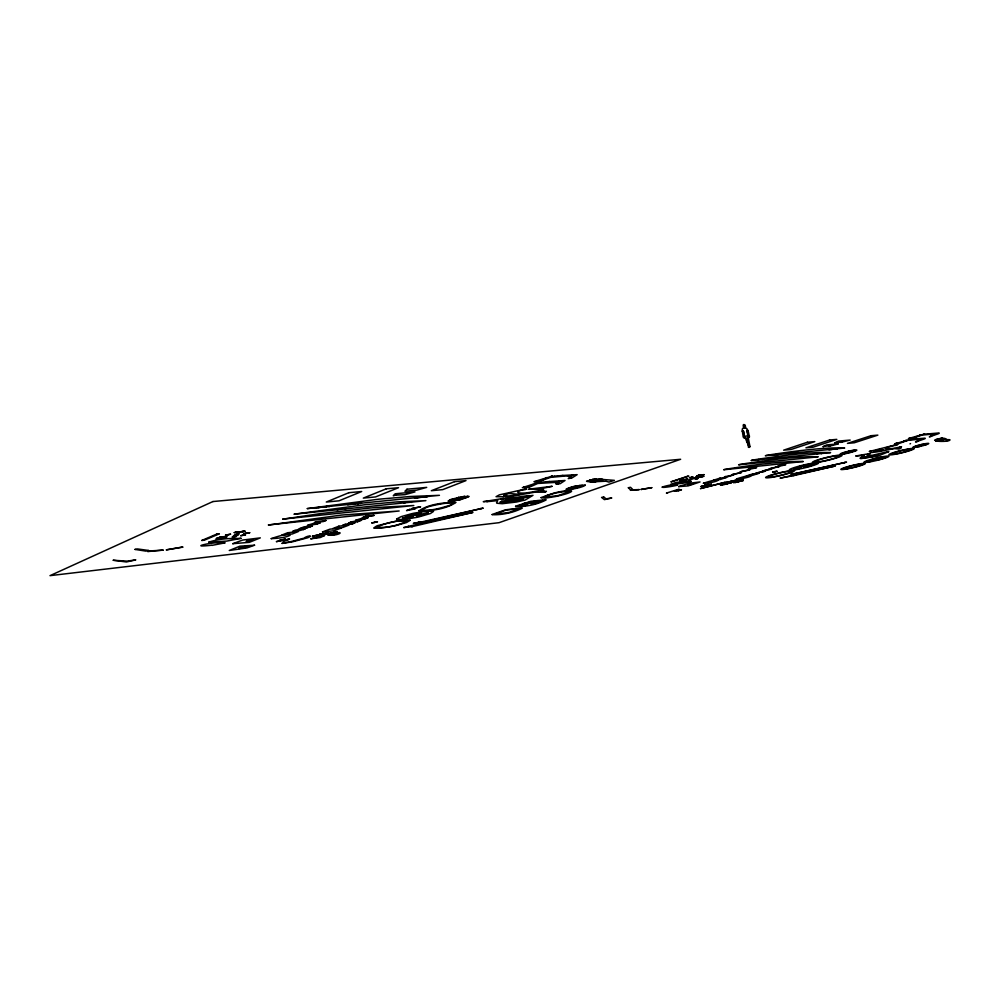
<?xml version="1.0" encoding="UTF-8"?>
<svg xmlns="http://www.w3.org/2000/svg" width="1000" height="1000" viewBox="0 0 1000 1000"><rect width="100%" height="100%" fill="white"/><g stroke="black" fill="none" stroke-linecap="round" stroke-linejoin="round"><path stroke-width="1.5" d="M749.125 447.438C749.025 444.288 750.163 448.713 748.7 446.812M456.037 498.812L458.875 497.438L450.775 499.475L448.05 501.1L459.9 499.925L469.15 496.463L464.087 496.538L458.5 498.275L464.513 496.55M749.45 436.613C748.688 440.412 749.975 426.425 743.688 427.65C741.287 421.025 748.587 426.737 743.875 428.3M460.163 499.087C455.312 501.875 463.875 497.962 459.963 498.988M541.112 497.762L545.375 498.137L555.55 496.525A9.15 1.075 -12.4 0 0 558 495.975C577.4 491.625 575.188 488.25 556.8 492.4A9.225 1.1 -12.4 0 0 554.3 492.962L541.087 497.562M570.825 476.788L565.938 475.962L550.638 477.362L537.975 481.825M219.675 542.812C210.775 542.137 187.15 547.962 211.663 545.225M211.912 545.4L225.15 542.825L219.5 542.712M743.875 436.3L743.375 437.275L744.488 437.962L743.512 431.637M227.662 534.812L228.15 534.562M237.463 535.3L235.888 536.163M233.5 536.362C228.45 538.25 238.912 536.65 235.837 536.15M237.662 535.212L238.287 534.712M238.412 534.562L238.562 534.35M240.8 535.725L245.637 534.775L240.725 535.65M743.988 426.85L744.05 425.163L744.963 425.288M282.712 519.188L319.862 513.688L368.1 508.225A105.712 13.288 -11.3 0 1 376.637 507.488L413.8 505.513L282.875 519.075M743.162 436.45L742.337 431.238M576.4 487.587L574.963 488.312M575.3 488.325L577.112 487.475L576.388 487.562M298.475 530.862L303.762 529.45M945.662 438.85A7.013 0.663 -13.8 0 1 945.25 439.188A6.787 0.637 -13.8 0 0 944.912 439.55L949.65 439.688A13.225 1.238 -13.7 0 1 949.338 440.462C947.562 441.925 930.175 441.75 936.75 439.438M935.55 440.913L942.288 438.963M590.413 481.925L605.975 481.2L608.938 482.088L614.375 480.35L595.475 478.913L586.525 481.213L590.525 482.038L597.263 479.825M492.1 514.5L504.513 510.175A8.963 1.025 -12.2 0 1 506.925 509.637L522.025 507.962A8.925 1.025 -12.2 0 1 522.2 508.212C513.45 512.737 501.238 515.188 492.163 514.675M314.925 522.263L316.075 521.95M748.4 447.35L749.05 447.025M939.862 438.562L942.588 438.175L939.2 439.325M749.25 437.463L749.375 435.7M598.075 480.913L602.05 479.338L598.987 479.363M696.413 477.463L697.038 477.15M747.062 441.788L748.538 446.863M350.7 522.875L357.775 521.675M351.05 521.925L359.538 520.388M363.113 517.225L365.913 516.237M574.575 486.95C578.325 485.163 572.45 487.2 574.438 487.025M579.45 487.175L578.45 486.95M411.9 515.962L411.65 516.9L413.65 517.1M428.1 512.737L422.212 515.25L416.125 515.688L427.962 512.463M662.212 487.1L663.863 486.55A7.562 0.825 -12.9 0 1 671.65 484.837A7.562 0.825 -12.9 0 1 674.75 484.963A6.55 0.712 -12.9 0 1 674.525 485.125C685.825 483.862 662.638 488.462 662.262 487.137M452.775 499.963C460.812 499.038 442.837 501.213 452.238 500.037M585.275 485.175C581.538 488.713 552.3 492.562 573.962 486.375A6.212 0.75 -12.5 0 1 576.013 485.925L585.15 485.037M817.913 456.838L738.6 464.837L739.725 464.45A195.25 19.663 -12.7 0 1 817.913 456.775L817.95 456.788M727.75 476.662L733.75 474.938M732.125 474.6L741.5 472.488L732.212 474.65M691.087 479.338L688.863 480.112L694.325 478.387M747.962 430.85L747.025 431.425L749.925 446.375M552.013 486.35L538.387 489.3L528.612 489.2L552 486.325M528.013 503.725C525.688 507.825 508.988 506.188 527.888 503.663M768.925 469.3L762.113 471.175L771.875 469.075L768.95 469.375M776.312 467L769.375 468.812L779.163 466.712L776.225 466.925M587.775 481.163L589.05 480.875L587.788 481.2M579.862 487.15L578.45 486.938M867.9 454.125L868.713 453.938L867.887 454.137M910.688 439.462L895.788 443.5L898.388 443.688L908.025 440.325L917.075 439.462A6.438 0.637 -13.7 0 1 918.275 439.55A7.412 0.737 -13.7 0 1 917.975 439.9A6.425 0.637 -13.7 0 1 917.613 440.087L919.375 440.112L915.512 441.987L924.2 439A7.175 0.712 -13.7 0 0 924.013 438.237L916.363 438.825M602.7 479.3C598.737 481.912 585.125 482.625 598.862 479.575M901.475 442.175L902.325 441.987L901.513 442.188M917.387 436.175L918.238 435.962L917.412 436.188M916.812 446.575L918.05 446.238M846.838 453.2L849.412 452.287L847.6 452.925M936.938 439.837L935.85 439.825M937.475 439.137L938.188 439.025M939.775 440.55L945.65 438.812M683.225 479.75L683.975 479.538M685.188 479.9L687.862 479.075L681.3 480.35M685.825 479.35L687.188 479.212L686.137 479.487M686.225 479.663C682.575 481.238 676.375 481.562 681.4 480.337M725.413 476.637L733.637 474.862M699.1 475.25L698.275 475.45L699.15 475.275M749.65 468.562C768.863 465.475 741.663 471.025 749.55 468.663M748.7 470.213L750 469.7L739.987 471.85L748.838 470.087M748.312 435.625L744.562 436.438L743.275 430.562M895.425 445.525L897.288 445.025M724.438 484.438L727.763 483.587L724.575 484.45M843.312 453.812L845.55 453.312M756.925 472.85L765.6 471.112L755.875 473.2L757.062 472.738M408.537 526.462L407.837 526.413L472.95 512.425L411.763 526.712M779.087 465.637C797.575 462.375 770.913 468.338 779.25 465.525M726.538 482.413L737.938 479.775L725.45 482.663L726.625 482.425M763.312 459.188L762.5 459.375L763.337 459.137M776.513 454.613L777.387 454.4L776.6 454.637M918.962 446.475L921.513 445.6L918.975 446.5M562.812 475.387L557.362 475.988M543.625 489.988C535.962 492.775 545.363 489.9 544.725 491.6M736.787 480.662L743.425 479.237L730.987 482.225L737.225 480.525M841.612 453.825L843.65 453.387M795.263 452.863L796.137 452.65L795.3 452.887M912.05 439.3L910.8 439.462M599.25 480.213L599.837 479.837L597.525 479.9M835.65 449.025L835.387 449.113M843.938 462.738L844.712 462.55L843.95 462.762M688.012 484.9L693.6 483.65L690.337 484.688M694.55 478.237L695.275 477.962M695.45 477.825L696.25 477.525M896.575 443.338L894.6 443.8L896.45 443.675M729.6 483.062L720.475 485.213L731.712 482.612L729.65 483.088M916.338 438.85L912.075 439.325M651.725 487.663L640.888 489.487L651.812 487.675M941.275 438.688L940.362 438.9L941.413 438.75M735.225 482.5L739.438 481.188M921.488 444.787L920.175 445.25L921.963 444.625M681.225 480.55L680.15 480.812L681.625 480.65M725.55 476.525L724.287 477.025L727.7 476.662M243.337 531.487L242.162 531.7L243.287 531.475M233.663 536.362C231.612 535.962 241.75 531.362 238.625 534.225M242.712 535.275L243.837 535.112L242.825 535.363M316.238 507.925L330.575 506L328.938 506.675M319.175 507.45L318.475 507.562M246.238 541.388L252.938 539.925L246.5 541.475M347.688 504.825L361.512 502.962L359.862 503.625M357.675 503.65L358.837 503.45L357.962 503.675M293.675 531.337L292.587 531.438L294.662 530.6M310.275 526.788L312.462 525.913L304.088 526.825L299.462 528.675L306.988 527.863M308.562 525.4L309.5 524.65M315.2 522.15L323.162 521.587L325.85 520.55M315.9 521.987L316.663 521.562M294.488 530.638L294.988 530.4M309.325 524.688L313.525 523.413M293.775 531.325L295.025 531.188M298.55 529.412L295.062 530.375M294.862 531.225L298.438 530.788M303.425 529.525L305.525 528.688L299.812 529.275M318.012 522.975L320.45 522.725L316.925 524.138M310.512 526.725L306.712 527.913M317.1 524.1L307.375 525.5L308.325 525M288.587 538.975L282.825 540.95C283.712 542.087 292.987 538.1 288.35 539.038M289.113 539.025L288.75 538.938M290.8 541.65L304.363 538.075C305.562 536.175 314.962 534.562 307.85 537.725L292.225 541.888L281.85 543.413L291.062 541.6M313.775 535.887L312.387 536.213L328.288 532.775L313.837 535.913M358.363 520L355.538 520.288L362.225 518.188M350.975 522.825L348.55 523.013L351.138 521.975M363.3 517.263L374.113 515.45M365.562 516.325L373.888 515.4M362.05 518.225L363.375 518.112M363.225 518.088L368.263 517.587L366.15 518.4M414.538 498.225L427.525 496.463L425.863 497.113M358.2 520.037L361.75 519.637M351.8 524L342.6 525.337L345.163 524.3M353.475 523.375L352.663 523.638M357.537 521.75L359.375 521.062M359.137 521.125L361.275 520.3L359.688 520.462M364.888 518.95L361.575 519.675M366.325 518.362L364.55 519.025M352.812 523.713L351.562 524.062M335.538 532.013L337.3 531.812L321.425 535.25L335.575 532.025M457.912 497.612L456.325 498.888M420.675 512.737L421.475 512.938L417.488 514.538L405.387 516.337L420.763 512.725M413.512 517.225L402.262 518.175L412.038 515.988M421.838 521.875L483.237 508.113L421.637 522.525M546.062 477.762L546.938 477.625L546.038 477.9M544.212 478.787L545.225 478.562M543 479.562L543.713 479.487L542.75 479.625M523.775 487.25L524.875 487.038L523.8 487.287M554.75 476.163L551.038 476.575M487.55 500.988C476.838 502.65 489.9 500.775 486.737 501.712L497.738 500.613L496.562 502.725A34.987 4.25 -12.3 0 0 497 503.25L502.225 503.7L516.625 502L525.288 499.988L533 495.325L523.9 498L512.125 499.925L501.55 500.075L504.075 498.5L503.35 498.4L487.575 501.025M531.175 485.475L531.862 485.363M937.638 440.138L936.575 440.65L938.238 440.562M938.175 440.062L937.387 440.513L939.15 440.3M524.763 489.45C532.675 488.325 515.4 490.238 518.038 492.762C526.475 494.162 535.562 490.712 543.5 490.1M562.75 475.462L577.163 474.663L571.862 478L568.25 478.612L570.737 476.562M525.862 489.263L524.788 489.487M545.712 481.875L549.4 481.5M501.35 499L501.975 498.95L501.112 499.175M549.15 481.562L565.037 480.487L560.1 483.713L555.85 483.975L557.888 483.3M469.7 513.062L470.675 512.9M555.337 482.4L537.725 483.475L529.375 487.2L522.325 487.65L538.725 482.362L545.962 481.812M555.237 482.562L558.862 482.45L556.825 483.525M570.825 478.075L569.837 478.312L570.8 478.038M558.45 484.012L558.288 484.05M743.612 427.8L742.412 428.725L742.113 431.15L743.562 431.625M590.1 480C588.237 480.637 592.075 479.487 590.062 480.188M588.6 480.75L588.275 480.812M592.1 479.6L593.312 479.363L592.2 479.675M594 479.412L595.2 479.175L594.462 479.613M569.375 488.988L568.075 489.113M577.825 486.05L576.462 486.525L580.237 485.412M578.088 486.1L579.712 485.625M531.325 503.062L530.337 503.275L531.337 503.075M570.525 489.087L571.4 488.963M598.4 480.513L600.688 479.55L596.587 479.8M597.413 481.35L598.288 481.15M602.537 480.238L601.525 480.475L602.537 480.2M610.9 481.312L611.312 481.337M899.737 447.262L899.513 447.325M887.575 451.85L886.925 452.05L888.85 451.575L878.413 455.9L861.087 458.6A23.825 2.3 -13.6 0 1 860.238 458.4A22.075 2.138 -13.6 0 1 860.062 458.15L864.3 455.387L861.963 455.525M770.525 455.325L779.65 454.062L777.962 454.625M851.162 451.112L849.887 451.463L850.588 451.3M845.888 453.1L847.188 452.762L844.5 453.5M789.062 453.587L797.987 452.362L796.3 452.912M935.662 439.575L937.562 439.162M941.888 439.613L943.938 438.862L941.875 439.125M828.95 449.875L837.463 448.688L835.8 449.225M923.487 444.475L922.25 444.775L922.925 444.65M918.188 446.375L919.45 446.062L918.75 446.2M921.388 444.7L922.113 444.475M697.062 478.587C695.113 479.062 701.125 477.6 696.85 478.55M572.825 488.462L574.513 487.987L573.875 488.088M915.95 436.875L915.85 436.812M595.725 481.188L598.888 480.5M573.475 488.375L570.825 489M832.9 466.5L833.138 466.438M917.262 441.6L917.087 441.55M841.612 453.85L845.35 452.775L842.375 453.237L844.475 452.912M893.8 445.538L895.25 445.15L887.188 447.312L885.337 448.65L892.763 448.5L901.55 446.788L898.5 447.825L901.012 448.237L899.038 449.038L894.25 448.638L878.05 451.712A22.662 2.237 -13.6 0 1 875.85 452.025A24.475 2.425 -13.7 0 1 873.3 452.3C866.875 453.6 874.262 449.9 869.25 451.5L893.812 445.325M937.613 440.012L938.825 439.762M850.675 451.15L852.562 450.725M946.5 441.062L946.65 441.025M931.038 434.35A6.513 0.65 -13.8 0 1 932.225 434.438A7.512 0.75 -13.8 0 1 931.925 434.725A6.513 0.65 -13.8 0 1 931.538 434.913L933.288 434.95L929.312 436.875L938.175 433.825A7.275 0.725 -13.8 0 0 938.062 433.038L923.825 434.263L924.613 433.938L908.413 438.575L912.138 438.525L922 435.1L931.062 434.263M923.975 444.487L924.875 444.275M923.05 444.513L924.85 444.1M917.537 446.562L918.625 446.337M697.113 477.125L698.263 476.662L692.725 478.438M910 443.888L910.537 443.587M691.425 477.388L693.125 476.95L689.4 477.788L691.562 477.512M683.388 480.363L684.087 480.238L683.462 480.462M690.55 479.675L690.812 479.613M831.125 449.425L831.287 449.487M821.188 453.65L821.438 453.688M848.625 452.125L850.8 451.55L846.263 452.612L848.662 452.325M930.987 436.5L930.825 436.55M938.425 439.762L939.513 439.575M940.837 439.913L943.188 439.05L942.312 439.05M876.462 459.237L876.488 459.312M532.9 484.55L533.162 484.5M748.725 435.838L746.762 430.3M851.5 450.913L853.75 450.363M592.675 480.238L595.975 478.9M594.637 480.425L591.775 481.712L595.037 481.425M578.8 486.2L582.575 485.375M923.863 444.275L925.65 443.9M917.825 446.575L915.775 447.025L916.95 446.812M777.362 457.812L777.375 457.912M781.637 457.425L781.725 457.5M737.25 480.613L736.838 480.688M803.95 466.438L803.938 466.525M219.875 537.225C204.438 542.562 241.6 534.362 220.413 537.112M937.725 438.963L940.062 438.612M939.3 439.525L940.225 439.288M938.487 440.625L944.975 438.612L940.95 439.225M940.288 440.225L941.2 440M939.887 440.55L935.962 441.175M579.913 486L578.9 486.262M571.188 488.587L570.138 488.738M571.462 488.425L571.85 488.338M845.15 453.038L844.4 453.225L845.325 452.987M592.663 480.538L586.838 481.438M596.575 481.275L597.938 481.05M570.913 488.562L571.725 488.462M745.288 427.762L744.35 427.488M791.225 453.263L791.4 453.113M685.625 479.762L686.25 479.475M685.2 479.938L685.8 479.837M696.9 478.375L694.987 479.012L697.125 478.738M909.938 438.288L910.163 438.15M939 439.375L939.6 439.162L934.587 440.2M887.525 451.737L872.163 455.312L866.888 455.062L870.2 453.5L855.7 456L861.938 455.513M940.238 439.387L941.15 439.075M940.275 440.05L935.638 440.975M350.625 504.4L350.913 504.35M237.463 533.875L237.375 534.05M233.525 536.213L234.7 535.413M246.062 533.337L246.625 533.175M234.425 536.663L234.163 536.875M316.462 521.763L325.988 520.425M313.175 523.488L318.363 522.888M411.488 502.287L411 502.425M298.275 529.462L299.625 529.25M463.35 497.25L465.988 496.7M463.562 497.35L449.125 501.213L461.525 498.2L460.688 498.1M539.675 481.488L539.925 481.438M353.137 523.45L355.2 522.65L345.238 524.275M328.925 533.288L328.888 533.438M414.85 515.475L415.112 515.425M596.838 481.312L591.038 482.1M419.263 521.825L418.175 522.288M418.062 522.425L413.338 523.387L422.212 522.425M579.837 486.287L583 485.975L580.1 486.337M567.837 489.175L569.775 488.9M570.8 488.688L569.587 488.85M580.087 487.088L579.462 487.212M408.425 526.587L403.7 527.587L412.575 526.575M536.15 503.338L530.913 503.775L542.775 500.438L535.85 503.4M853.612 450.688C846.912 452.312 858.688 449.65 854.125 450.688M924.812 444.375L926.587 443.913M915.925 446.775L916.862 446.488M924.4 444.613L926.525 444.387L924.613 444.675M595 481.613L596.1 481.388M580.675 485.737L581.613 485.55M797.1 473.263L846.562 462.125L790.9 474.438L796.9 473.275M852.275 451.25L854.65 450.988L852.562 451.3M925.525 444.212L927.463 443.775L926.787 443.975M915.1 446.938L916.15 446.637M914.887 446.875L915.487 446.775M594.062 481.875L594.7 481.763M458.438 497.413L464.55 496.388M525.375 489.087L499.412 494.837L496.05 496.675L508.45 496.838L534.688 492.212L544.862 492.2L546.425 491.3L544.75 491.662M551.35 476.238L552.487 476.062L533.95 481.688L538.1 481.875M535.95 481.375L536.487 481.15M224.788 537.388C222.525 537.587 226.988 537.062 224.887 537.175M593.663 481.938L591.725 482.212M464.4 497.475C456.55 498.75 474.2 496.35 465 497.562M735.35 482.5L740.413 481.1L739.45 481.188M841.062 442.013L834.638 442.925L838.462 441.1L850.163 440.075L840.7 442.413L842.1 441.95L841.188 442.013M825.263 446.175L822.862 446.737L826.6 444.938L838.325 443.888L829.7 446.138L828.938 446.2L830.325 445.75L825.387 446.175M181.975 547.125L166.225 549.875L182.987 547.1L182.025 547.362M569.663 488.387C575.475 487.688 564.65 489.1 569.338 488.413M466.287 496.788L468.15 496.375L460.8 498M678.3 490.838L681.475 489.837L677.438 490.275M677.412 490.262L674.375 491.2L678.188 490.838M319.812 536.8L315.45 537.737L319.488 536.763M667.525 492.962L666.413 493.088L679.1 489.137M419.012 521.862L422 521.85M603.663 496.962L601.575 497.438L604.4 499.625L611.788 498L606.125 498.837L603.675 496.962M374.725 522.325L374.487 522.513M690.225 484.688L688.037 484.938M458.738 498.7L458.137 498.925L459.113 498.663M455.6 499.188L452.175 499.212L455.012 499.225M313.45 512.087L313.137 512.325M337.825 509.625L337.137 509.812L337.775 509.812M326.613 506.55L326.062 506.825M417.788 497.575L417.2 497.825M424.6 496.9L423.9 497.15M590.087 480.975L590.938 480.688M554.775 476.225L557.612 475.938M571.587 487.612C573.713 488.075 569.1 487.262 571.575 487.562M945.5 438.65L942.588 438.175M746.838 437.775L748.988 447.4M418.762 510.7C430.688 511.375 447.05 508.787 455.988 502.362C444.062 502.413 428.038 504.237 419.012 510.887M422.1 510.062C431.375 511.037 440.85 507.987 449.725 505.375C461.925 499.375 428.913 505.863 427.612 507.113A6.425 0.812 -11.8 0 0 425.737 507.75L422.038 509.85M744.412 437.938L743.587 437.287M749.975 446.688L748.913 447.188M749.987 446.587L749.1 446.1L748.913 446.863M746.875 442.025L744.712 436.35M691.125 481.413L682.138 483.4L670.812 484.237L676.5 482.3L680.612 482.163A7.6 0.825 -12.9 0 1 688.812 481.275A6.575 0.712 -12.9 0 1 688.562 481.438L691.125 481.413M396.613 518.987L402.113 519.7L416.388 517.438A10.625 1.3 -11.8 0 0 419.125 516.825L430.337 513.55L433.475 511.463A10.675 1.325 -11.8 0 0 433.113 511.175L427.175 511.062L414.225 513.138A10.738 1.338 -11.8 0 0 411.425 513.763L401.125 516.638L396.613 518.987M515.562 506.312L515.612 506.5A9.05 1.05 -12.3 0 0 515.8 506.75C526.025 506.662 537.062 504.663 546.087 499.95A9.05 1.05 -12.3 0 0 545.938 499.675L530.737 501.312L515.662 506.2M751.312 460.487L830.588 452.612A196.725 19.95 -12.8 0 0 752.45 460.1L751.312 460.487M844.55 448.038L765.35 455.763L766.525 455.337A198.325 20.263 -12.8 0 1 844.5 448.025L844.55 448.038M410.138 520.288L406.6 522.513L396.2 525.5A10.462 1.262 -11.7 0 1 393.512 526.1L380.8 528.212L374.212 528.225A10.525 1.275 -11.6 0 1 373.75 527.975L376.45 526.1A7.6 0.925 -11.6 0 1 378.062 525.487L398.15 520.725L410.138 520.288M371.9 522.925L377.525 521.775L371.838 522.9M464.95 498.237L461.613 498.387L464.95 498.237M376.975 526.962C385.775 528.612 398.725 525.275 406.912 521.062C397.325 520.062 386.05 522.913 376.975 526.962M845.125 452.362L846.425 452.312L845.125 452.362M793.737 475.637L780.1 478.137L835.3 465.962L793.688 475.65M519.325 508.8L509.1 512.425L495.262 514.212A6.625 0.762 -12.2 0 1 495.075 514L505.288 510.363A6.637 0.762 -12.2 0 1 507.4 509.888L519.325 508.8M503.625 495.575L509.438 496L520.138 494.375L508.65 493.5L503.625 495.575M851.075 451.962L851.925 451.763L851.075 451.962M862.9 457.238C863.413 459.3 889.362 453.075 873.713 455.763A24.675 2.4 -13.6 0 1 868.012 456.475L862.9 457.238M803.775 466.938L807.975 466.525A10.537 1.062 -13.3 0 0 814.188 464.05L812.325 464.412A9.125 0.925 -13.3 0 1 805.062 466.463L803.775 466.938M704.025 474.637L697.025 475.763L704.025 474.637M880.25 449.288L880.175 449.5A25.175 2.475 -13.7 0 0 881.525 450.087L884.075 450.15L874.062 451.15L880.3 449.162M208.825 542.163L226.825 541.087L241.225 538.3L236.1 538.55C226.962 538.375 217.688 539.113 208.825 542.163M801.538 466.962L801.475 467.025A9.062 0.912 -13.4 0 0 800.562 468.088L799.087 468.575A10.537 1.062 -13.3 0 1 793.737 468.75L801.538 466.962M218.688 537.875L217.2 538.175L218.688 537.875M219.675 537.45L221.137 537.188L219.675 537.45M883.787 456.912L878.2 458.7A8.637 0.812 -13.5 0 0 872.763 459.45L872.087 459.487L872.688 459.275A10.062 0.938 -13.5 0 1 883.512 456.912L883.787 456.912M224.075 536.663L222.587 536.975L224.112 536.725M224.45 536.938L225.912 536.675L224.45 536.938M230.525 534.2L225.525 535.2L230.525 534.2M234.237 532.612L244.988 531.188L234.237 532.612M232.787 543.688L249.3 542.35L260.325 537.875L242.662 540.05L232.787 543.688M569.075 491.725L558.15 495.575L544.237 497.3A6.812 0.812 -12.4 0 1 544.113 497.062L546.337 495.712A7.938 0.938 -12.4 0 1 548.312 495.012L555.013 493.188A6.85 0.812 -12.4 0 1 557.188 492.7L566.287 491.287L569.075 491.725M538.162 500.637L533.337 502.388L523.35 503.7L538.162 500.637M254.55 545.212L246.938 547.925L229.262 550.487L239.925 546.163L254.55 545.212M268.412 524.925L399.162 510.975L341.538 515.062L268.512 525.025M271.225 538.638C296.462 537.688 296.788 529.475 271.225 538.638M917.825 445.637L918.975 445.625L917.825 445.637M920.062 439.525L922.163 439.025L920.062 439.525M294.237 514.163L425.887 500.65L396.987 501.912L364.925 504.738L294.237 514.163M918.7 445.9L923 444.9L918.7 445.9M923.075 445.312L923.888 445.112L923.075 445.312M810.588 464.212L805.312 465.938A9.062 0.912 -13.3 0 0 798.863 466.95L798.475 466.838A10.537 1.062 -13.3 0 1 810.075 464.162L810.588 464.212M307.312 508.6L439.45 495.325L410.562 496.475L378.413 499.225L307.312 508.6M306.488 512.812L305.312 513.088L306.488 512.812M934.025 434.338L936.162 433.837L934.087 434.3M320.312 534.237L319.262 534.438L320.35 534.2M322.512 531.925L333.95 530.775L341.4 527.962L329.888 529.175L322.512 531.925M872.163 460.988L870.575 461.45A10.062 0.938 -13.5 0 1 867.05 461.262L874.1 459.787A8.637 0.812 -13.5 0 0 872.138 460.975L872.163 460.988M328.175 535.188C340.412 536.15 347.413 528.987 328.175 535.188M334.225 533.85C322.625 537.537 343.612 532.463 334.288 533.825M678.65 486.613L688.138 485.9L700.037 481.95L689.087 483.275L678.65 486.613M699.075 477.275L703.787 476.275L699.075 477.275M395.7 495.175L393.288 495.763L395.213 493.775L415.012 491.887L404.925 494.663L395.7 495.175M703.388 483.288C719.75 482.75 726.275 475.625 703.462 483.25M406.975 489.225L404.95 491.25L416.613 490.175L426.712 487.388L406.975 489.225M736.525 478.913C752.013 478.462 759.613 471.4 736.6 478.875M733.637 482.575L743.188 480.538L733.637 482.575M458.725 499.3L452.837 501.075L458.725 499.3M803.138 461.538L723.662 469.775L724.762 469.387A193.688 19.363 -12.7 0 1 803.088 461.5L803.138 461.512M725.163 482.287L700.512 488.575L725.163 482.287M772.613 472.15L776.963 471.225L772.613 472.15M243.688 533.638L249.7 532.712L243.688 533.638M500.188 502.113L509.787 502.2L523.038 499.288L500.188 502.113M505.475 498.488C508.35 501.45 549.025 492.088 517.863 497.137A42.562 5.3 -12.3 0 1 512.962 497.65L505.475 498.488M875.763 459.812L878.875 459.637A10.062 0.938 -13.5 0 0 886.175 457.088L884.538 457.388A8.688 0.812 -13.5 0 1 877.212 459.325L875.763 459.812M628.362 487.738L630.425 489.8L632.575 489.288L630.487 487.262L628.362 487.738M847.837 451.775L850.225 451.012L847.837 451.775M558.525 481.637L560.95 481.213L558.525 481.637M570.475 475.788L573.025 475.375L570.475 475.788M285.312 539.1L279.713 540.3L285.312 539.1M576 487.15L574.987 487.4L576 487.15M594.075 479.75L595.275 479.525L594.062 479.725M897.688 443.663L898.512 443.5L897.725 443.65M903.487 441.375L904.312 441.188L903.487 441.375M905.525 440.562L906.35 440.387L905.525 440.562M911.45 438.512L912.275 438.338L911.45 438.512M919.5 435.325L920.337 435.138L919.587 435.288M282.113 540.388L276.475 541.613L282.113 540.388M917.862 446.075L915.125 446.488L917.825 446.05M920.45 445.5L921.237 445.337L920.537 445.475M940.763 438.55L941.75 438.312L940.8 438.525M943.138 439.775L943.9 439.588L943.138 439.775M696 477.163L696.85 477L696 477.163M701.938 475.112L702.775 474.95L701.938 475.112M700.987 476.887L701.838 476.725L700.987 476.887M148.725 551L147.7 551.562L163.312 550.112L148.725 551M711.462 484.25L704.9 486.05L711.425 484.275M758.037 459.75L758.875 459.562L758.037 459.75M772.087 455L772.938 454.812L772.087 455M731.3 481.188L732.087 481.037L731.3 481.188M774.375 471.788L775.15 471.613L774.412 471.763M816.812 454.137L817.625 453.95L816.925 454.087M212.95 501.538L50 575.65L499.025 522.688L680.638 459.275L212.95 501.538M135 549.412L145.938 551.125L148.675 550.475L137.525 548.938L135 549.412M113.275 560.262L126.412 561.975L135.8 559.875L127.212 561.138L113.275 560.262M216.7 534.113L201.688 540.487L204.338 540.2L219.363 533.825L216.7 534.113M216.925 538.575L218.312 538.387L216.925 538.575M218.962 538.5L220.15 538.387L218.962 538.5M221.875 538.013L223.125 537.875L221.875 538.013M236.038 532.25L237.125 532.112L236.038 532.25M348.888 492.688L326.287 502.038L339.012 500.812L361.688 491.512L348.888 492.688M241.388 547.163C229.475 551.337 264.037 543.462 241.388 547.163M386.238 488.825L363.312 498.1L375.562 496.925L398.537 487.688L386.238 488.825M344.588 509.012L345.625 508.888L344.588 509.012M287.663 532.737L281.625 535.15L292.262 533.975L298.325 531.562L287.663 532.737M705.487 485.462L701.112 486.413L705.487 485.462M708.975 484.3L704.6 485.25L708.975 484.3M338.837 526.188L332.762 528.562L342.875 527.438L348.975 525.075L338.837 526.188M454.538 481.65L431.312 490.712L442.725 489.625L465.988 480.6L454.538 481.65M312.838 538.325L310.6 538.837L320.213 537.55L324.462 535.6L312.838 538.212M403.775 503.05L404.75 502.925L403.775 503.05M631.688 489.825L630.45 490.3L639.275 489.613L631.688 489.825M409.712 509.387L406.55 510.6L415.2 508.812L409.712 509.387M420.5 506.812L411.975 508.55L420.5 506.812M528.225 487.15L528.938 487.075L528.225 487.15M480.262 508.675L480.962 508.612L480.262 508.675M540.775 490.538L541.538 490.462L540.775 490.538M530.9 495.688L531.575 495.625L530.9 495.688M687.325 476.337L670.875 481.887L688.888 476.175L687.325 476.337M807.35 442.25L783.637 450.163L791.1 449.487L814.788 441.613L807.35 442.25M829.6 440L805.925 447.825L813.162 447.175L836.812 439.375L829.6 440M720 478.113L713.575 480.225L720.075 479.538L726.5 477.425L720 478.113M752.85 473.875L746.413 475.975L752.663 475.312L759.1 473.225L752.85 473.875M871.062 435.7L847.45 443.387L854.287 442.775L877.862 435.125L871.062 435.7M771.55 477.375A14.8 1.475 -13.2 0 0 794.287 471A14.8 1.475 -13.2 0 0 774.025 474.2A14.8 1.475 -13.2 0 0 771.55 477.375M773.012 476.825A12.225 1.212 -13.2 0 0 791.8 471.562A12.225 1.212 -13.2 0 0 775.025 474.2A12.225 1.212 -13.2 0 0 773.012 476.825M843.4 454.038A8.575 0.875 -13.5 0 0 856.787 450.262A8.575 0.875 -13.5 0 0 845.4 452.013A8.575 0.875 -13.5 0 0 843.4 454.038M818.2 462.262A15.288 1.55 -13.4 0 0 841.975 455.588A15.288 1.55 -13.4 0 0 821.525 458.75A15.288 1.55 -13.4 0 0 818.2 462.262M819.775 461.675A12.625 1.275 -13.4 0 0 839.412 456.163A12.625 1.275 -13.4 0 0 822.487 458.775A12.625 1.275 -13.4 0 0 819.775 461.675M795.2 469.762A15.037 1.512 -13.3 0 0 818.45 463.237A15.037 1.512 -13.3 0 0 798.1 466.413A15.037 1.512 -13.3 0 0 795.2 469.762M845.475 469.2A12.6 1.175 -13.4 0 0 865.2 463.762A12.6 1.175 -13.4 0 0 848.525 466.413A12.6 1.175 -13.4 0 0 845.475 469.2M846.95 468.675A10.15 0.95 -13.4 0 0 862.837 464.288A10.15 0.95 -13.4 0 0 849.388 466.438A10.15 0.95 -13.4 0 0 846.95 468.675M868.65 462.088A12.788 1.2 -13.5 0 0 888.775 456.525A12.788 1.2 -13.5 0 0 872.05 459.162A12.788 1.2 -13.5 0 0 868.65 462.088M895.525 454.2A12.988 1.225 -13.6 0 0 914.225 448.575A12.988 1.225 -13.6 0 0 895.05 452.125A12.988 1.225 -13.6 0 0 895.525 454.2M895.062 453.988A10.462 0.988 -13.6 0 0 911.612 449.4A10.462 0.988 -13.6 0 0 898.1 451.525A10.462 0.988 -13.6 0 0 895.062 453.988M916.963 447.05A8.162 0.775 -13.7 0 0 928.775 443.5A8.162 0.775 -13.7 0 0 916.787 445.712A8.162 0.775 -13.7 0 0 916.963 447.05"/></g></svg>
